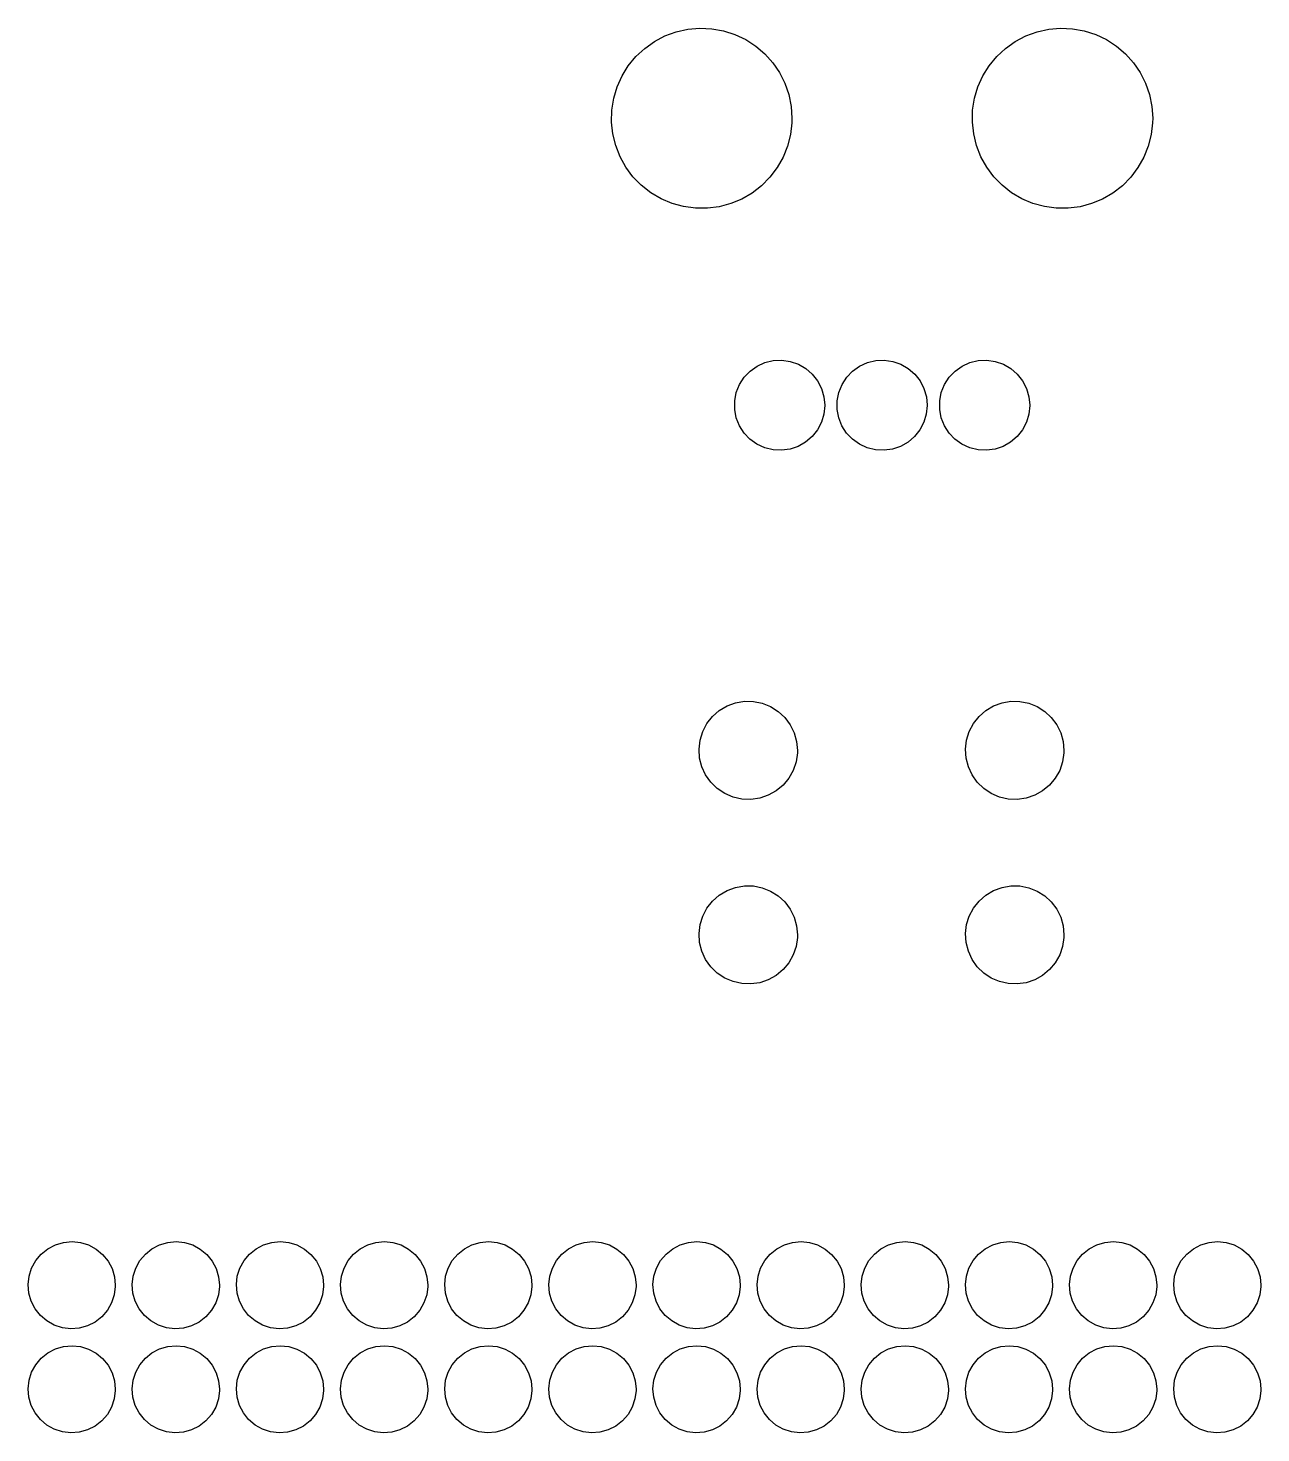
# Model space of a CAD drawing. Extents: x 10 to 584, y -410 to -10.
# Drawn here: x 327.3 to 357.37, y -151.49 to -117.23 of the extents above; entities that cross this region are included whole.
import ezdxf

# ---------------------------------------------------------------- set-up
doc = ezdxf.new("R2010")
doc.units = 0
doc.layers.add('BLACK', color=7, linetype='CONTINUOUS')

msp = doc.modelspace()

# ---------------------------------------------------------------- linework, layer by layer
at = {"layer": 'BLACK', "linetype": 'CONTINUOUS'}
for p, q in [((342.578, -117.553), (342.836, -117.417)), ((342.836, -117.417), (343.11, -117.316)), ((343.11, -117.316), (343.395, -117.253)), ((343.395, -117.253), (343.685, -117.227)), ((343.685, -117.227), (343.976, -117.241)), ((343.976, -117.241), (344.263, -117.292)), ((344.263, -117.292), (344.541, -117.381)), ((344.541, -117.381), (344.804, -117.506)), ((344.804, -117.506), (345.049, -117.665)), ((351.378, -117.553), (351.636, -117.417)), ((351.636, -117.417), (351.91, -117.316)), ((351.91, -117.316), (352.195, -117.253)), ((352.195, -117.253), (352.485, -117.227)), ((352.485, -117.227), (352.776, -117.241)), ((352.776, -117.241), (353.063, -117.292)), ((353.063, -117.292), (353.341, -117.381)), ((353.341, -117.381), (353.604, -117.506)), ((353.604, -117.506), (353.849, -117.665)), ((342.127, -117.921), (342.341, -117.722)), ((342.341, -117.722), (342.578, -117.553)), ((345.049, -117.665), (345.27, -117.855)), ((345.27, -117.855), (345.465, -118.072)), ((350.927, -117.921), (351.141, -117.722)), ((351.141, -117.722), (351.378, -117.553)), ((353.849, -117.665), (354.07, -117.855)), ((354.07, -117.855), (354.265, -118.072)), ((341.789, -118.394), (341.942, -118.146)), ((341.942, -118.146), (342.127, -117.921)), ((345.465, -118.072), (345.629, -118.314)), ((350.589, -118.394), (350.742, -118.146)), ((350.742, -118.146), (350.927, -117.921)), ((354.265, -118.072), (354.429, -118.314)), ((341.669, -118.66), (341.789, -118.394)), ((345.629, -118.314), (345.759, -118.574)), ((350.469, -118.66), (350.589, -118.394)), ((354.429, -118.314), (354.559, -118.574)), ((341.586, -118.939), (341.669, -118.66)), ((345.759, -118.574), (345.854, -118.85)), ((345.854, -118.85), (345.912, -119.136)), ((350.386, -118.939), (350.469, -118.66)), ((354.559, -118.574), (354.654, -118.85)), ((354.654, -118.85), (354.712, -119.136)), ((341.533, -119.519), (341.54, -119.227)), ((341.54, -119.227), (341.586, -118.939)), ((345.912, -119.136), (345.931, -119.427)), ((350.333, -119.519), (350.34, -119.227)), ((350.34, -119.227), (350.386, -118.939)), ((354.712, -119.136), (354.731, -119.427)), ((341.565, -119.809), (341.533, -119.519)), ((345.929, -119.534), (345.895, -119.824)), ((345.931, -119.427), (345.929, -119.534)), ((350.365, -119.809), (350.333, -119.519)), ((354.729, -119.534), (354.695, -119.824)), ((354.731, -119.427), (354.729, -119.534)), ((341.634, -120.092), (341.565, -119.809)), ((345.895, -119.824), (345.824, -120.107)), ((350.434, -120.092), (350.365, -119.809)), ((354.695, -119.824), (354.624, -120.107)), ((341.741, -120.364), (341.634, -120.092)), ((345.824, -120.107), (345.715, -120.377)), ((350.541, -120.364), (350.434, -120.092)), ((354.624, -120.107), (354.515, -120.377)), ((341.882, -120.619), (341.741, -120.364)), ((345.715, -120.377), (345.572, -120.631)), ((350.682, -120.619), (350.541, -120.364)), ((354.515, -120.377), (354.372, -120.631)), ((342.056, -120.853), (341.882, -120.619)), ((342.259, -121.062), (342.056, -120.853)), ((345.397, -120.864), (345.192, -121.072)), ((345.572, -120.631), (345.397, -120.864)), ((350.856, -120.853), (350.682, -120.619)), ((351.059, -121.062), (350.856, -120.853)), ((354.197, -120.864), (353.992, -121.072)), ((354.372, -120.631), (354.197, -120.864)), ((342.488, -121.242), (342.259, -121.062)), ((342.739, -121.39), (342.488, -121.242)), ((344.961, -121.251), (344.709, -121.397)), ((345.192, -121.072), (344.961, -121.251)), ((351.288, -121.242), (351.059, -121.062)), ((351.539, -121.39), (351.288, -121.242)), ((353.761, -121.251), (353.509, -121.397)), ((353.992, -121.072), (353.761, -121.251)), ((343.008, -121.504), (342.739, -121.39)), ((343.289, -121.582), (343.008, -121.504)), ((343.578, -121.621), (343.289, -121.582)), ((343.869, -121.622), (343.578, -121.621)), ((344.159, -121.585), (343.869, -121.622)), ((344.44, -121.509), (344.159, -121.585)), ((344.709, -121.397), (344.44, -121.509)), ((351.808, -121.504), (351.539, -121.39)), ((352.089, -121.582), (351.808, -121.504)), ((352.378, -121.621), (352.089, -121.582)), ((352.669, -121.622), (352.378, -121.621)), ((352.959, -121.585), (352.669, -121.622)), ((353.24, -121.509), (352.959, -121.585)), ((353.509, -121.397), (353.24, -121.509)), ((345.083, -125.473), (345.273, -125.387)), ((345.273, -125.387), (345.476, -125.338)), ((345.476, -125.338), (345.685, -125.328)), ((345.685, -125.328), (345.892, -125.358)), ((345.892, -125.358), (346.089, -125.427)), ((347.583, -125.473), (347.773, -125.387)), ((347.773, -125.387), (347.976, -125.338)), ((347.976, -125.338), (348.185, -125.328)), ((348.185, -125.328), (348.392, -125.358)), ((348.392, -125.358), (348.589, -125.427)), ((350.083, -125.473), (350.273, -125.387)), ((350.273, -125.387), (350.476, -125.338)), ((350.476, -125.338), (350.685, -125.328)), ((350.685, -125.328), (350.892, -125.358)), ((350.892, -125.358), (351.089, -125.427)), ((344.655, -125.921), (344.768, -125.745)), ((344.768, -125.745), (344.912, -125.594)), ((344.912, -125.594), (345.083, -125.473)), ((346.089, -125.427), (346.27, -125.531)), ((346.27, -125.531), (346.428, -125.668)), ((346.428, -125.668), (346.557, -125.833)), ((347.155, -125.921), (347.268, -125.745)), ((347.268, -125.745), (347.412, -125.594)), ((347.412, -125.594), (347.583, -125.473)), ((348.589, -125.427), (348.77, -125.531)), ((348.77, -125.531), (348.928, -125.668)), ((348.928, -125.668), (349.057, -125.833)), ((349.655, -125.921), (349.768, -125.745)), ((349.768, -125.745), (349.912, -125.594)), ((349.912, -125.594), (350.083, -125.473)), ((351.089, -125.427), (351.27, -125.531)), ((351.27, -125.531), (351.428, -125.668)), ((351.428, -125.668), (351.557, -125.833)), ((344.576, -126.114), (344.655, -125.921)), ((346.557, -125.833), (346.653, -126.018)), ((346.653, -126.018), (346.711, -126.219)), ((347.076, -126.114), (347.155, -125.921)), ((349.057, -125.833), (349.153, -126.018)), ((349.153, -126.018), (349.211, -126.219)), ((349.576, -126.114), (349.655, -125.921)), ((351.557, -125.833), (351.653, -126.018)), ((351.653, -126.018), (351.711, -126.219)), ((344.536, -126.319), (344.576, -126.114)), ((344.536, -126.528), (344.536, -126.319)), ((346.731, -126.433), (346.71, -126.64)), ((346.711, -126.219), (346.731, -126.427)), ((346.731, -126.427), (346.731, -126.433)), ((347.036, -126.319), (347.076, -126.114)), ((347.036, -126.528), (347.036, -126.319)), ((349.231, -126.433), (349.21, -126.64)), ((349.211, -126.219), (349.231, -126.427)), ((349.231, -126.427), (349.231, -126.433)), ((349.536, -126.319), (349.576, -126.114)), ((349.536, -126.528), (349.536, -126.319)), ((351.731, -126.433), (351.71, -126.64)), ((351.711, -126.219), (351.731, -126.427)), ((351.731, -126.427), (351.731, -126.433)), ((344.575, -126.734), (344.536, -126.528)), ((344.652, -126.928), (344.575, -126.734)), ((346.71, -126.64), (346.65, -126.841)), ((347.075, -126.734), (347.036, -126.528)), ((347.152, -126.928), (347.075, -126.734)), ((349.21, -126.64), (349.15, -126.841)), ((349.575, -126.734), (349.536, -126.528)), ((349.652, -126.928), (349.575, -126.734)), ((351.71, -126.64), (351.65, -126.841)), ((344.764, -127.104), (344.652, -126.928)), ((344.908, -127.256), (344.764, -127.104)), ((346.554, -127.026), (346.424, -127.19)), ((346.65, -126.841), (346.554, -127.026)), ((347.264, -127.104), (347.152, -126.928)), ((347.408, -127.256), (347.264, -127.104)), ((349.054, -127.026), (348.924, -127.19)), ((349.15, -126.841), (349.054, -127.026)), ((349.764, -127.104), (349.652, -126.928)), ((349.908, -127.256), (349.764, -127.104)), ((351.554, -127.026), (351.424, -127.19)), ((351.65, -126.841), (351.554, -127.026)), ((345.078, -127.378), (344.908, -127.256)), ((345.268, -127.465), (345.078, -127.378)), ((345.471, -127.515), (345.268, -127.465)), ((346.084, -127.429), (345.886, -127.497)), ((346.265, -127.326), (346.084, -127.429)), ((346.424, -127.19), (346.265, -127.326)), ((347.578, -127.378), (347.408, -127.256)), ((347.768, -127.465), (347.578, -127.378)), ((347.971, -127.515), (347.768, -127.465)), ((348.584, -127.429), (348.386, -127.497)), ((348.765, -127.326), (348.584, -127.429)), ((348.924, -127.19), (348.765, -127.326)), ((350.078, -127.378), (349.908, -127.256)), ((350.268, -127.465), (350.078, -127.378)), ((350.471, -127.515), (350.268, -127.465)), ((351.084, -127.429), (350.886, -127.497)), ((351.265, -127.326), (351.084, -127.429)), ((351.424, -127.19), (351.265, -127.326)), ((345.679, -127.526), (345.471, -127.515)), ((345.886, -127.497), (345.679, -127.526)), ((348.179, -127.526), (347.971, -127.515)), ((348.386, -127.497), (348.179, -127.526)), ((350.679, -127.526), (350.471, -127.515)), ((350.886, -127.497), (350.679, -127.526)), ((343.996, -134.019), (344.161, -133.874)), ((344.161, -133.874), (344.35, -133.762)), ((344.35, -133.762), (344.556, -133.686)), ((344.556, -133.686), (344.772, -133.648)), ((344.772, -133.648), (344.992, -133.651)), ((344.992, -133.651), (345.207, -133.694)), ((345.207, -133.694), (345.411, -133.776)), ((345.411, -133.776), (345.597, -133.893)), ((345.597, -133.893), (345.758, -134.042)), ((350.496, -134.019), (350.661, -133.874)), ((350.661, -133.874), (350.85, -133.762)), ((350.85, -133.762), (351.056, -133.686)), ((351.056, -133.686), (351.272, -133.648)), ((351.272, -133.648), (351.492, -133.651)), ((351.492, -133.651), (351.707, -133.694)), ((351.707, -133.694), (351.911, -133.776)), ((351.911, -133.776), (352.097, -133.893)), ((352.097, -133.893), (352.258, -134.042)), ((343.758, -134.386), (343.86, -134.191)), ((343.86, -134.191), (343.996, -134.019)), ((345.758, -134.042), (345.89, -134.218)), ((345.89, -134.218), (345.987, -134.415)), ((350.258, -134.386), (350.36, -134.191)), ((350.36, -134.191), (350.496, -134.019)), ((352.258, -134.042), (352.39, -134.218)), ((352.39, -134.218), (352.487, -134.415)), ((343.667, -134.813), (343.693, -134.595)), ((343.693, -134.595), (343.758, -134.386)), ((345.987, -134.415), (346.047, -134.626)), ((346.047, -134.626), (346.067, -134.845)), ((350.167, -134.813), (350.193, -134.595)), ((350.193, -134.595), (350.258, -134.386)), ((352.487, -134.415), (352.547, -134.626)), ((352.547, -134.626), (352.567, -134.845)), ((343.681, -135.033), (343.667, -134.813)), ((346.065, -134.908), (346.033, -135.125)), ((346.067, -134.845), (346.065, -134.908)), ((350.181, -135.033), (350.167, -134.813)), ((352.565, -134.908), (352.533, -135.125)), ((352.567, -134.845), (352.565, -134.908)), ((343.735, -135.245), (343.681, -135.033)), ((343.827, -135.445), (343.735, -135.245)), ((345.963, -135.333), (345.856, -135.524)), ((346.033, -135.125), (345.963, -135.333)), ((350.235, -135.245), (350.181, -135.033)), ((350.327, -135.445), (350.235, -135.245)), ((352.463, -135.333), (352.356, -135.524)), ((352.533, -135.125), (352.463, -135.333)), ((343.954, -135.624), (343.827, -135.445)), ((344.111, -135.777), (343.954, -135.624)), ((345.715, -135.693), (345.546, -135.834)), ((345.856, -135.524), (345.715, -135.693)), ((350.454, -135.624), (350.327, -135.445)), ((350.611, -135.777), (350.454, -135.624)), ((352.215, -135.693), (352.046, -135.834)), ((352.356, -135.524), (352.215, -135.693)), ((344.294, -135.899), (344.111, -135.777)), ((344.496, -135.986), (344.294, -135.899)), ((344.71, -136.035), (344.496, -135.986)), ((344.929, -136.043), (344.71, -136.035)), ((345.147, -136.012), (344.929, -136.043)), ((345.355, -135.941), (345.147, -136.012)), ((345.546, -135.834), (345.355, -135.941)), ((350.794, -135.899), (350.611, -135.777)), ((350.996, -135.986), (350.794, -135.899)), ((351.21, -136.035), (350.996, -135.986)), ((351.429, -136.043), (351.21, -136.035)), ((351.647, -136.012), (351.429, -136.043)), ((351.855, -135.941), (351.647, -136.012)), ((352.046, -135.834), (351.855, -135.941)), ((343.996, -138.519), (344.161, -138.374)), ((344.161, -138.374), (344.35, -138.262)), ((344.35, -138.262), (344.556, -138.186)), ((344.556, -138.186), (344.772, -138.148)), ((344.772, -138.148), (344.992, -138.151)), ((344.992, -138.151), (345.207, -138.194)), ((345.207, -138.194), (345.411, -138.276)), ((345.411, -138.276), (345.597, -138.393)), ((345.597, -138.393), (345.758, -138.542)), ((350.496, -138.519), (350.661, -138.374)), ((350.661, -138.374), (350.85, -138.262)), ((350.85, -138.262), (351.056, -138.186)), ((351.056, -138.186), (351.272, -138.148)), ((351.272, -138.148), (351.492, -138.151)), ((351.492, -138.151), (351.707, -138.194)), ((351.707, -138.194), (351.911, -138.276)), ((351.911, -138.276), (352.097, -138.393)), ((352.097, -138.393), (352.258, -138.542)), ((343.758, -138.886), (343.86, -138.691)), ((343.86, -138.691), (343.996, -138.519)), ((345.758, -138.542), (345.89, -138.718)), ((345.89, -138.718), (345.987, -138.915)), ((350.258, -138.886), (350.36, -138.691)), ((350.36, -138.691), (350.496, -138.519)), ((352.258, -138.542), (352.39, -138.718)), ((352.39, -138.718), (352.487, -138.915)), ((343.667, -139.313), (343.693, -139.095)), ((343.693, -139.095), (343.758, -138.886)), ((345.987, -138.915), (346.047, -139.126)), ((350.167, -139.313), (350.193, -139.095)), ((350.193, -139.095), (350.258, -138.886)), ((352.487, -138.915), (352.547, -139.126)), ((343.681, -139.533), (343.667, -139.313)), ((346.065, -139.408), (346.033, -139.625)), ((346.047, -139.126), (346.067, -139.345)), ((346.067, -139.345), (346.065, -139.408)), ((350.181, -139.533), (350.167, -139.313)), ((352.565, -139.408), (352.533, -139.625)), ((352.547, -139.126), (352.567, -139.345)), ((352.567, -139.345), (352.565, -139.408)), ((343.735, -139.745), (343.681, -139.533)), ((343.827, -139.945), (343.735, -139.745)), ((346.033, -139.625), (345.963, -139.833)), ((350.235, -139.745), (350.181, -139.533)), ((350.327, -139.945), (350.235, -139.745)), ((352.533, -139.625), (352.463, -139.833)), ((343.954, -140.124), (343.827, -139.945)), ((344.111, -140.277), (343.954, -140.124)), ((345.856, -140.024), (345.715, -140.193)), ((345.963, -139.833), (345.856, -140.024)), ((350.454, -140.124), (350.327, -139.945)), ((350.611, -140.277), (350.454, -140.124)), ((352.356, -140.024), (352.215, -140.193)), ((352.463, -139.833), (352.356, -140.024)), ((344.294, -140.399), (344.111, -140.277)), ((344.496, -140.486), (344.294, -140.399)), ((344.71, -140.535), (344.496, -140.486)), ((345.355, -140.441), (345.147, -140.512)), ((345.546, -140.334), (345.355, -140.441)), ((345.715, -140.193), (345.546, -140.334)), ((350.794, -140.399), (350.611, -140.277)), ((350.996, -140.486), (350.794, -140.399)), ((351.21, -140.535), (350.996, -140.486)), ((351.855, -140.441), (351.647, -140.512)), ((352.046, -140.334), (351.855, -140.441)), ((352.215, -140.193), (352.046, -140.334)), ((344.929, -140.543), (344.71, -140.535)), ((345.147, -140.512), (344.929, -140.543)), ((351.429, -140.543), (351.21, -140.535)), ((351.647, -140.512), (351.429, -140.543)), ((327.623, -147.13), (327.784, -147)), ((327.784, -147), (327.968, -146.904)), ((327.968, -146.904), (328.167, -146.845)), ((328.167, -146.845), (328.374, -146.826)), ((328.374, -146.826), (328.581, -146.848)), ((328.581, -146.848), (328.779, -146.909)), ((328.779, -146.909), (328.961, -147.008)), ((330.163, -147.13), (330.324, -147)), ((330.324, -147), (330.508, -146.904)), ((330.508, -146.904), (330.707, -146.845)), ((330.707, -146.845), (330.914, -146.826)), ((330.914, -146.826), (331.121, -146.848)), ((331.121, -146.848), (331.319, -146.909)), ((331.319, -146.909), (331.501, -147.008)), ((332.703, -147.13), (332.864, -147)), ((332.864, -147), (333.048, -146.904)), ((333.048, -146.904), (333.247, -146.845)), ((333.247, -146.845), (333.454, -146.826)), ((333.454, -146.826), (333.661, -146.848)), ((333.661, -146.848), (333.859, -146.909)), ((333.859, -146.909), (334.041, -147.008)), ((335.243, -147.13), (335.404, -147)), ((335.404, -147), (335.588, -146.904)), ((335.588, -146.904), (335.787, -146.845)), ((335.787, -146.845), (335.994, -146.826)), ((335.994, -146.826), (336.201, -146.848)), ((336.201, -146.848), (336.399, -146.909)), ((336.399, -146.909), (336.581, -147.008)), ((337.783, -147.13), (337.944, -147)), ((337.944, -147), (338.128, -146.904)), ((338.128, -146.904), (338.327, -146.845)), ((338.327, -146.845), (338.534, -146.826)), ((338.534, -146.826), (338.741, -146.848)), ((338.741, -146.848), (338.939, -146.909)), ((338.939, -146.909), (339.121, -147.008)), ((340.323, -147.13), (340.484, -147)), ((340.484, -147), (340.668, -146.904)), ((340.668, -146.904), (340.867, -146.845)), ((340.867, -146.845), (341.074, -146.826)), ((341.074, -146.826), (341.281, -146.848)), ((341.281, -146.848), (341.479, -146.909)), ((341.479, -146.909), (341.661, -147.008)), ((342.863, -147.13), (343.024, -147)), ((343.024, -147), (343.208, -146.904)), ((343.208, -146.904), (343.407, -146.845)), ((343.407, -146.845), (343.614, -146.826)), ((343.614, -146.826), (343.821, -146.848)), ((343.821, -146.848), (344.019, -146.909)), ((344.019, -146.909), (344.201, -147.008)), ((345.403, -147.13), (345.564, -147)), ((345.564, -147), (345.748, -146.904)), ((345.748, -146.904), (345.947, -146.845)), ((345.947, -146.845), (346.154, -146.826)), ((346.154, -146.826), (346.361, -146.848)), ((346.361, -146.848), (346.559, -146.909)), ((346.559, -146.909), (346.741, -147.008)), ((347.943, -147.13), (348.104, -147)), ((348.104, -147), (348.288, -146.904)), ((348.288, -146.904), (348.487, -146.845)), ((348.487, -146.845), (348.694, -146.826)), ((348.694, -146.826), (348.901, -146.848)), ((348.901, -146.848), (349.099, -146.909)), ((349.099, -146.909), (349.281, -147.008)), ((350.483, -147.13), (350.644, -147)), ((350.644, -147), (350.828, -146.904)), ((350.828, -146.904), (351.027, -146.845)), ((351.027, -146.845), (351.234, -146.826)), ((351.234, -146.826), (351.441, -146.848)), ((351.441, -146.848), (351.639, -146.909)), ((351.639, -146.909), (351.821, -147.008)), ((353.023, -147.13), (353.184, -147)), ((353.184, -147), (353.368, -146.904)), ((353.368, -146.904), (353.567, -146.845)), ((353.567, -146.845), (353.774, -146.826)), ((353.774, -146.826), (353.981, -146.848)), ((353.981, -146.848), (354.179, -146.909)), ((354.179, -146.909), (354.361, -147.008)), ((355.563, -147.13), (355.724, -147)), ((355.724, -147), (355.908, -146.904)), ((355.908, -146.904), (356.107, -146.845)), ((356.107, -146.845), (356.314, -146.826)), ((356.314, -146.826), (356.521, -146.848)), ((356.521, -146.848), (356.719, -146.909)), ((356.719, -146.909), (356.901, -147.008)), ((327.389, -147.471), (327.489, -147.289)), ((327.489, -147.289), (327.623, -147.13)), ((328.961, -147.008), (329.121, -147.14)), ((329.121, -147.14), (329.253, -147.301)), ((329.253, -147.301), (329.35, -147.484)), ((329.929, -147.471), (330.029, -147.289)), ((330.029, -147.289), (330.163, -147.13)), ((331.501, -147.008), (331.661, -147.14)), ((331.661, -147.14), (331.793, -147.301)), ((331.793, -147.301), (331.89, -147.484)), ((332.469, -147.471), (332.569, -147.289)), ((332.569, -147.289), (332.703, -147.13)), ((334.041, -147.008), (334.201, -147.14)), ((334.201, -147.14), (334.333, -147.301)), ((334.333, -147.301), (334.43, -147.484)), ((335.009, -147.471), (335.109, -147.289)), ((335.109, -147.289), (335.243, -147.13)), ((336.581, -147.008), (336.741, -147.14)), ((336.741, -147.14), (336.873, -147.301)), ((336.873, -147.301), (336.97, -147.484)), ((337.549, -147.471), (337.649, -147.289)), ((337.649, -147.289), (337.783, -147.13)), ((339.121, -147.008), (339.281, -147.14)), ((339.281, -147.14), (339.413, -147.301)), ((339.413, -147.301), (339.51, -147.484)), ((340.089, -147.471), (340.189, -147.289)), ((340.189, -147.289), (340.323, -147.13)), ((341.661, -147.008), (341.821, -147.14)), ((341.821, -147.14), (341.953, -147.301)), ((341.953, -147.301), (342.05, -147.484)), ((342.629, -147.471), (342.729, -147.289)), ((342.729, -147.289), (342.863, -147.13)), ((344.201, -147.008), (344.361, -147.14)), ((344.361, -147.14), (344.493, -147.301)), ((344.493, -147.301), (344.59, -147.484)), ((345.169, -147.471), (345.269, -147.289)), ((345.269, -147.289), (345.403, -147.13)), ((346.741, -147.008), (346.901, -147.14)), ((346.901, -147.14), (347.033, -147.301)), ((347.033, -147.301), (347.13, -147.484)), ((347.709, -147.471), (347.809, -147.289)), ((347.809, -147.289), (347.943, -147.13)), ((349.281, -147.008), (349.441, -147.14)), ((349.441, -147.14), (349.573, -147.301)), ((349.573, -147.301), (349.67, -147.484)), ((350.249, -147.471), (350.349, -147.289)), ((350.349, -147.289), (350.483, -147.13)), ((351.821, -147.008), (351.981, -147.14)), ((351.981, -147.14), (352.113, -147.301)), ((352.113, -147.301), (352.21, -147.484)), ((352.789, -147.471), (352.889, -147.289)), ((352.889, -147.289), (353.023, -147.13)), ((354.361, -147.008), (354.521, -147.14)), ((354.521, -147.14), (354.653, -147.301)), ((354.653, -147.301), (354.75, -147.484)), ((355.329, -147.471), (355.429, -147.289)), ((355.429, -147.289), (355.563, -147.13)), ((356.901, -147.008), (357.061, -147.14)), ((357.061, -147.14), (357.193, -147.301)), ((357.193, -147.301), (357.29, -147.484)), ((327.303, -147.875), (327.326, -147.669)), ((327.326, -147.669), (327.389, -147.471)), ((329.35, -147.484), (329.41, -147.683)), ((329.41, -147.683), (329.43, -147.89)), ((329.843, -147.875), (329.866, -147.669)), ((329.866, -147.669), (329.929, -147.471)), ((331.89, -147.484), (331.95, -147.683)), ((331.95, -147.683), (331.97, -147.89)), ((332.383, -147.875), (332.406, -147.669)), ((332.406, -147.669), (332.469, -147.471)), ((334.43, -147.484), (334.49, -147.683)), ((334.49, -147.683), (334.51, -147.89)), ((334.923, -147.875), (334.946, -147.669)), ((334.946, -147.669), (335.009, -147.471)), ((336.97, -147.484), (337.03, -147.683)), ((337.03, -147.683), (337.05, -147.89)), ((337.463, -147.875), (337.486, -147.669)), ((337.486, -147.669), (337.549, -147.471)), ((339.51, -147.484), (339.57, -147.683)), ((339.57, -147.683), (339.59, -147.89)), ((340.003, -147.875), (340.026, -147.669)), ((340.026, -147.669), (340.089, -147.471)), ((342.05, -147.484), (342.11, -147.683)), ((342.11, -147.683), (342.13, -147.89)), ((342.543, -147.875), (342.566, -147.669)), ((342.566, -147.669), (342.629, -147.471)), ((344.59, -147.484), (344.65, -147.683)), ((344.65, -147.683), (344.67, -147.89)), ((345.083, -147.875), (345.106, -147.669)), ((345.106, -147.669), (345.169, -147.471)), ((347.13, -147.484), (347.19, -147.683)), ((347.19, -147.683), (347.21, -147.89)), ((347.623, -147.875), (347.646, -147.669)), ((347.646, -147.669), (347.709, -147.471)), ((349.67, -147.484), (349.73, -147.683)), ((349.73, -147.683), (349.75, -147.89)), ((350.163, -147.875), (350.186, -147.669)), ((350.186, -147.669), (350.249, -147.471)), ((352.21, -147.484), (352.27, -147.683)), ((352.27, -147.683), (352.29, -147.89)), ((352.703, -147.875), (352.726, -147.669)), ((352.726, -147.669), (352.789, -147.471)), ((354.75, -147.484), (354.81, -147.683)), ((354.81, -147.683), (354.83, -147.89)), ((355.243, -147.875), (355.266, -147.669)), ((355.266, -147.669), (355.329, -147.471)), ((357.29, -147.484), (357.35, -147.683)), ((357.35, -147.683), (357.37, -147.89)), ((327.321, -148.082), (327.303, -147.875)), ((329.43, -147.919), (329.404, -148.125)), ((329.43, -147.89), (329.43, -147.919)), ((329.861, -148.082), (329.843, -147.875)), ((331.97, -147.919), (331.944, -148.125)), ((331.97, -147.89), (331.97, -147.919)), ((332.401, -148.082), (332.383, -147.875)), ((334.51, -147.919), (334.484, -148.125)), ((334.51, -147.89), (334.51, -147.919)), ((334.941, -148.082), (334.923, -147.875)), ((337.05, -147.919), (337.024, -148.125)), ((337.05, -147.89), (337.05, -147.919)), ((337.481, -148.082), (337.463, -147.875)), ((339.59, -147.919), (339.564, -148.125)), ((339.59, -147.89), (339.59, -147.919)), ((340.021, -148.082), (340.003, -147.875)), ((342.13, -147.919), (342.104, -148.125)), ((342.13, -147.89), (342.13, -147.919)), ((342.561, -148.082), (342.543, -147.875)), ((344.67, -147.919), (344.644, -148.125)), ((344.67, -147.89), (344.67, -147.919)), ((345.101, -148.082), (345.083, -147.875)), ((347.21, -147.919), (347.184, -148.125)), ((347.21, -147.89), (347.21, -147.919)), ((347.641, -148.082), (347.623, -147.875)), ((349.75, -147.919), (349.724, -148.125)), ((349.75, -147.89), (349.75, -147.919)), ((350.181, -148.082), (350.163, -147.875)), ((352.29, -147.919), (352.264, -148.125)), ((352.29, -147.89), (352.29, -147.919)), ((352.721, -148.082), (352.703, -147.875)), ((354.83, -147.919), (354.804, -148.125)), ((354.83, -147.89), (354.83, -147.919)), ((355.261, -148.082), (355.243, -147.875)), ((357.37, -147.919), (357.344, -148.125)), ((357.37, -147.89), (357.37, -147.919)), ((327.378, -148.281), (327.321, -148.082)), ((327.473, -148.466), (327.378, -148.281)), ((329.338, -148.322), (329.236, -148.503)), ((329.404, -148.125), (329.338, -148.322)), ((329.918, -148.281), (329.861, -148.082)), ((330.013, -148.466), (329.918, -148.281)), ((331.878, -148.322), (331.776, -148.503)), ((331.944, -148.125), (331.878, -148.322)), ((332.458, -148.281), (332.401, -148.082)), ((332.553, -148.466), (332.458, -148.281)), ((334.418, -148.322), (334.316, -148.503)), ((334.484, -148.125), (334.418, -148.322)), ((334.998, -148.281), (334.941, -148.082)), ((335.093, -148.466), (334.998, -148.281)), ((336.958, -148.322), (336.856, -148.503)), ((337.024, -148.125), (336.958, -148.322)), ((337.538, -148.281), (337.481, -148.082)), ((337.633, -148.466), (337.538, -148.281)), ((339.498, -148.322), (339.396, -148.503)), ((339.564, -148.125), (339.498, -148.322)), ((340.078, -148.281), (340.021, -148.082)), ((340.173, -148.466), (340.078, -148.281)), ((342.038, -148.322), (341.936, -148.503)), ((342.104, -148.125), (342.038, -148.322)), ((342.618, -148.281), (342.561, -148.082)), ((342.713, -148.466), (342.618, -148.281)), ((344.578, -148.322), (344.476, -148.503)), ((344.644, -148.125), (344.578, -148.322)), ((345.158, -148.281), (345.101, -148.082)), ((345.253, -148.466), (345.158, -148.281)), ((347.118, -148.322), (347.016, -148.503)), ((347.184, -148.125), (347.118, -148.322)), ((347.698, -148.281), (347.641, -148.082)), ((347.793, -148.466), (347.698, -148.281)), ((349.658, -148.322), (349.556, -148.503)), ((349.724, -148.125), (349.658, -148.322)), ((350.238, -148.281), (350.181, -148.082)), ((350.333, -148.466), (350.238, -148.281)), ((352.198, -148.322), (352.096, -148.503)), ((352.264, -148.125), (352.198, -148.322)), ((352.778, -148.281), (352.721, -148.082)), ((352.873, -148.466), (352.778, -148.281)), ((354.738, -148.322), (354.636, -148.503)), ((354.804, -148.125), (354.738, -148.322)), ((355.318, -148.281), (355.261, -148.082)), ((355.413, -148.466), (355.318, -148.281)), ((357.278, -148.322), (357.176, -148.503)), ((357.344, -148.125), (357.278, -148.322)), ((327.602, -148.629), (327.473, -148.466)), ((327.76, -148.763), (327.602, -148.629)), ((329.1, -148.66), (328.937, -148.788)), ((329.236, -148.503), (329.1, -148.66)), ((330.142, -148.629), (330.013, -148.466)), ((330.3, -148.763), (330.142, -148.629)), ((331.64, -148.66), (331.477, -148.788)), ((331.776, -148.503), (331.64, -148.66)), ((332.682, -148.629), (332.553, -148.466)), ((332.84, -148.763), (332.682, -148.629)), ((334.18, -148.66), (334.017, -148.788)), ((334.316, -148.503), (334.18, -148.66)), ((335.222, -148.629), (335.093, -148.466)), ((335.38, -148.763), (335.222, -148.629)), ((336.72, -148.66), (336.557, -148.788)), ((336.856, -148.503), (336.72, -148.66)), ((337.762, -148.629), (337.633, -148.466)), ((337.92, -148.763), (337.762, -148.629)), ((339.26, -148.66), (339.097, -148.788)), ((339.396, -148.503), (339.26, -148.66)), ((340.302, -148.629), (340.173, -148.466)), ((340.46, -148.763), (340.302, -148.629)), ((341.8, -148.66), (341.637, -148.788)), ((341.936, -148.503), (341.8, -148.66)), ((342.842, -148.629), (342.713, -148.466)), ((343, -148.763), (342.842, -148.629)), ((344.34, -148.66), (344.177, -148.788)), ((344.476, -148.503), (344.34, -148.66)), ((345.382, -148.629), (345.253, -148.466)), ((345.54, -148.763), (345.382, -148.629)), ((346.88, -148.66), (346.717, -148.788)), ((347.016, -148.503), (346.88, -148.66)), ((347.922, -148.629), (347.793, -148.466)), ((348.08, -148.763), (347.922, -148.629)), ((349.42, -148.66), (349.257, -148.788)), ((349.556, -148.503), (349.42, -148.66)), ((350.462, -148.629), (350.333, -148.466)), ((350.62, -148.763), (350.462, -148.629)), ((351.96, -148.66), (351.797, -148.788)), ((352.096, -148.503), (351.96, -148.66)), ((353.002, -148.629), (352.873, -148.466)), ((353.16, -148.763), (353.002, -148.629)), ((354.5, -148.66), (354.337, -148.788)), ((354.636, -148.503), (354.5, -148.66)), ((355.542, -148.629), (355.413, -148.466)), ((355.7, -148.763), (355.542, -148.629)), ((357.04, -148.66), (356.877, -148.788)), ((357.176, -148.503), (357.04, -148.66)), ((327.941, -148.864), (327.76, -148.763)), ((328.138, -148.929), (327.941, -148.864)), ((328.344, -148.953), (328.138, -148.929)), ((328.551, -148.937), (328.344, -148.953)), ((328.751, -148.881), (328.551, -148.937)), ((328.937, -148.788), (328.751, -148.881)), ((330.481, -148.864), (330.3, -148.763)), ((330.678, -148.929), (330.481, -148.864)), ((330.884, -148.953), (330.678, -148.929)), ((331.091, -148.937), (330.884, -148.953)), ((331.291, -148.881), (331.091, -148.937)), ((331.477, -148.788), (331.291, -148.881)), ((333.021, -148.864), (332.84, -148.763)), ((333.218, -148.929), (333.021, -148.864)), ((333.424, -148.953), (333.218, -148.929)), ((333.631, -148.937), (333.424, -148.953)), ((333.831, -148.881), (333.631, -148.937)), ((334.017, -148.788), (333.831, -148.881)), ((335.561, -148.864), (335.38, -148.763)), ((335.758, -148.929), (335.561, -148.864)), ((335.964, -148.953), (335.758, -148.929)), ((336.171, -148.937), (335.964, -148.953)), ((336.371, -148.881), (336.171, -148.937)), ((336.557, -148.788), (336.371, -148.881)), ((338.101, -148.864), (337.92, -148.763)), ((338.298, -148.929), (338.101, -148.864)), ((338.504, -148.953), (338.298, -148.929)), ((338.711, -148.937), (338.504, -148.953)), ((338.911, -148.881), (338.711, -148.937)), ((339.097, -148.788), (338.911, -148.881)), ((340.641, -148.864), (340.46, -148.763)), ((340.838, -148.929), (340.641, -148.864)), ((341.044, -148.953), (340.838, -148.929)), ((341.251, -148.937), (341.044, -148.953)), ((341.451, -148.881), (341.251, -148.937)), ((341.637, -148.788), (341.451, -148.881)), ((343.181, -148.864), (343, -148.763)), ((343.378, -148.929), (343.181, -148.864)), ((343.584, -148.953), (343.378, -148.929)), ((343.791, -148.937), (343.584, -148.953)), ((343.991, -148.881), (343.791, -148.937)), ((344.177, -148.788), (343.991, -148.881)), ((345.721, -148.864), (345.54, -148.763)), ((345.918, -148.929), (345.721, -148.864)), ((346.124, -148.953), (345.918, -148.929)), ((346.331, -148.937), (346.124, -148.953)), ((346.531, -148.881), (346.331, -148.937)), ((346.717, -148.788), (346.531, -148.881)), ((348.261, -148.864), (348.08, -148.763)), ((348.458, -148.929), (348.261, -148.864)), ((348.664, -148.953), (348.458, -148.929)), ((348.871, -148.937), (348.664, -148.953)), ((349.071, -148.881), (348.871, -148.937)), ((349.257, -148.788), (349.071, -148.881)), ((350.801, -148.864), (350.62, -148.763)), ((350.998, -148.929), (350.801, -148.864)), ((351.204, -148.953), (350.998, -148.929)), ((351.411, -148.937), (351.204, -148.953)), ((351.611, -148.881), (351.411, -148.937)), ((351.797, -148.788), (351.611, -148.881)), ((353.341, -148.864), (353.16, -148.763)), ((353.538, -148.929), (353.341, -148.864)), ((353.744, -148.953), (353.538, -148.929)), ((353.951, -148.937), (353.744, -148.953)), ((354.151, -148.881), (353.951, -148.937)), ((354.337, -148.788), (354.151, -148.881)), ((355.881, -148.864), (355.7, -148.763)), ((356.078, -148.929), (355.881, -148.864)), ((356.284, -148.953), (356.078, -148.929)), ((356.491, -148.937), (356.284, -148.953)), ((356.691, -148.881), (356.491, -148.937)), ((356.877, -148.788), (356.691, -148.881)), ((327.968, -149.444), (328.167, -149.385)), ((328.167, -149.385), (328.374, -149.366)), ((328.374, -149.366), (328.581, -149.388)), ((328.581, -149.388), (328.779, -149.449)), ((330.508, -149.444), (330.707, -149.385)), ((330.707, -149.385), (330.914, -149.366)), ((330.914, -149.366), (331.121, -149.388)), ((331.121, -149.388), (331.319, -149.449)), ((333.048, -149.444), (333.247, -149.385)), ((333.247, -149.385), (333.454, -149.366)), ((333.454, -149.366), (333.661, -149.388)), ((333.661, -149.388), (333.859, -149.449)), ((335.588, -149.444), (335.787, -149.385)), ((335.787, -149.385), (335.994, -149.366)), ((335.994, -149.366), (336.201, -149.388)), ((336.201, -149.388), (336.399, -149.449)), ((338.128, -149.444), (338.327, -149.385)), ((338.327, -149.385), (338.534, -149.366)), ((338.534, -149.366), (338.741, -149.388)), ((338.741, -149.388), (338.939, -149.449)), ((340.668, -149.444), (340.867, -149.385)), ((340.867, -149.385), (341.074, -149.366)), ((341.074, -149.366), (341.281, -149.388)), ((341.281, -149.388), (341.479, -149.449)), ((343.208, -149.444), (343.407, -149.385)), ((343.407, -149.385), (343.614, -149.366)), ((343.614, -149.366), (343.821, -149.388)), ((343.821, -149.388), (344.019, -149.449)), ((345.748, -149.444), (345.947, -149.385)), ((345.947, -149.385), (346.154, -149.366)), ((346.154, -149.366), (346.361, -149.388)), ((346.361, -149.388), (346.559, -149.449)), ((348.288, -149.444), (348.487, -149.385)), ((348.487, -149.385), (348.694, -149.366)), ((348.694, -149.366), (348.901, -149.388)), ((348.901, -149.388), (349.099, -149.449)), ((350.828, -149.444), (351.027, -149.385)), ((351.027, -149.385), (351.234, -149.366)), ((351.234, -149.366), (351.441, -149.388)), ((351.441, -149.388), (351.639, -149.449)), ((353.368, -149.444), (353.567, -149.385)), ((353.567, -149.385), (353.774, -149.366)), ((353.774, -149.366), (353.981, -149.388)), ((353.981, -149.388), (354.179, -149.449)), ((355.908, -149.444), (356.107, -149.385)), ((356.107, -149.385), (356.314, -149.366)), ((356.314, -149.366), (356.521, -149.388)), ((356.521, -149.388), (356.719, -149.449)), ((327.489, -149.829), (327.623, -149.67)), ((327.623, -149.67), (327.784, -149.54)), ((327.784, -149.54), (327.968, -149.444)), ((328.779, -149.449), (328.961, -149.548)), ((328.961, -149.548), (329.121, -149.68)), ((329.121, -149.68), (329.253, -149.841)), ((330.029, -149.829), (330.163, -149.67)), ((330.163, -149.67), (330.324, -149.54)), ((330.324, -149.54), (330.508, -149.444)), ((331.319, -149.449), (331.501, -149.548)), ((331.501, -149.548), (331.661, -149.68)), ((331.661, -149.68), (331.793, -149.841)), ((332.569, -149.829), (332.703, -149.67)), ((332.703, -149.67), (332.864, -149.54)), ((332.864, -149.54), (333.048, -149.444)), ((333.859, -149.449), (334.041, -149.548)), ((334.041, -149.548), (334.201, -149.68)), ((334.201, -149.68), (334.333, -149.841)), ((335.109, -149.829), (335.243, -149.67)), ((335.243, -149.67), (335.404, -149.54)), ((335.404, -149.54), (335.588, -149.444)), ((336.399, -149.449), (336.581, -149.548)), ((336.581, -149.548), (336.741, -149.68)), ((336.741, -149.68), (336.873, -149.841)), ((337.649, -149.829), (337.783, -149.67)), ((337.783, -149.67), (337.944, -149.54)), ((337.944, -149.54), (338.128, -149.444)), ((338.939, -149.449), (339.121, -149.548)), ((339.121, -149.548), (339.281, -149.68)), ((339.281, -149.68), (339.413, -149.841)), ((340.189, -149.829), (340.323, -149.67)), ((340.323, -149.67), (340.484, -149.54)), ((340.484, -149.54), (340.668, -149.444)), ((341.479, -149.449), (341.661, -149.548)), ((341.661, -149.548), (341.821, -149.68)), ((341.821, -149.68), (341.953, -149.841)), ((342.729, -149.829), (342.863, -149.67)), ((342.863, -149.67), (343.024, -149.54)), ((343.024, -149.54), (343.208, -149.444)), ((344.019, -149.449), (344.201, -149.548)), ((344.201, -149.548), (344.361, -149.68)), ((344.361, -149.68), (344.493, -149.841)), ((345.269, -149.829), (345.403, -149.67)), ((345.403, -149.67), (345.564, -149.54)), ((345.564, -149.54), (345.748, -149.444)), ((346.559, -149.449), (346.741, -149.548)), ((346.741, -149.548), (346.901, -149.68)), ((346.901, -149.68), (347.033, -149.841)), ((347.809, -149.829), (347.943, -149.67)), ((347.943, -149.67), (348.104, -149.54)), ((348.104, -149.54), (348.288, -149.444)), ((349.099, -149.449), (349.281, -149.548)), ((349.281, -149.548), (349.441, -149.68)), ((349.441, -149.68), (349.573, -149.841)), ((350.349, -149.829), (350.483, -149.67)), ((350.483, -149.67), (350.644, -149.54)), ((350.644, -149.54), (350.828, -149.444)), ((351.639, -149.449), (351.821, -149.548)), ((351.821, -149.548), (351.981, -149.68)), ((351.981, -149.68), (352.113, -149.841)), ((352.889, -149.829), (353.023, -149.67)), ((353.023, -149.67), (353.184, -149.54)), ((353.184, -149.54), (353.368, -149.444)), ((354.179, -149.449), (354.361, -149.548)), ((354.361, -149.548), (354.521, -149.68)), ((354.521, -149.68), (354.653, -149.841)), ((355.429, -149.829), (355.563, -149.67)), ((355.563, -149.67), (355.724, -149.54)), ((355.724, -149.54), (355.908, -149.444)), ((356.719, -149.449), (356.901, -149.548)), ((356.901, -149.548), (357.061, -149.68)), ((357.061, -149.68), (357.193, -149.841)), ((327.326, -150.209), (327.389, -150.011)), ((327.389, -150.011), (327.489, -149.829)), ((329.253, -149.841), (329.35, -150.024)), ((329.35, -150.024), (329.41, -150.223)), ((329.866, -150.209), (329.929, -150.011)), ((329.929, -150.011), (330.029, -149.829)), ((331.793, -149.841), (331.89, -150.024)), ((331.89, -150.024), (331.95, -150.223)), ((332.406, -150.209), (332.469, -150.011)), ((332.469, -150.011), (332.569, -149.829)), ((334.333, -149.841), (334.43, -150.024)), ((334.43, -150.024), (334.49, -150.223)), ((334.946, -150.209), (335.009, -150.011)), ((335.009, -150.011), (335.109, -149.829)), ((336.873, -149.841), (336.97, -150.024)), ((336.97, -150.024), (337.03, -150.223)), ((337.486, -150.209), (337.549, -150.011)), ((337.549, -150.011), (337.649, -149.829)), ((339.413, -149.841), (339.51, -150.024)), ((339.51, -150.024), (339.57, -150.223)), ((340.026, -150.209), (340.089, -150.011)), ((340.089, -150.011), (340.189, -149.829)), ((341.953, -149.841), (342.05, -150.024)), ((342.05, -150.024), (342.11, -150.223)), ((342.566, -150.209), (342.629, -150.011)), ((342.629, -150.011), (342.729, -149.829)), ((344.493, -149.841), (344.59, -150.024)), ((344.59, -150.024), (344.65, -150.223)), ((345.106, -150.209), (345.169, -150.011)), ((345.169, -150.011), (345.269, -149.829)), ((347.033, -149.841), (347.13, -150.024)), ((347.13, -150.024), (347.19, -150.223)), ((347.646, -150.209), (347.709, -150.011)), ((347.709, -150.011), (347.809, -149.829)), ((349.573, -149.841), (349.67, -150.024)), ((349.67, -150.024), (349.73, -150.223)), ((350.186, -150.209), (350.249, -150.011)), ((350.249, -150.011), (350.349, -149.829)), ((352.113, -149.841), (352.21, -150.024)), ((352.21, -150.024), (352.27, -150.223)), ((352.726, -150.209), (352.789, -150.011)), ((352.789, -150.011), (352.889, -149.829)), ((354.653, -149.841), (354.75, -150.024)), ((354.75, -150.024), (354.81, -150.223)), ((355.266, -150.209), (355.329, -150.011)), ((355.329, -150.011), (355.429, -149.829)), ((357.193, -149.841), (357.29, -150.024)), ((357.29, -150.024), (357.35, -150.223)), ((327.303, -150.415), (327.326, -150.209)), ((327.321, -150.622), (327.303, -150.415)), ((329.41, -150.223), (329.43, -150.43)), ((329.843, -150.415), (329.866, -150.209)), ((329.861, -150.622), (329.843, -150.415)), ((331.95, -150.223), (331.97, -150.43)), ((332.383, -150.415), (332.406, -150.209)), ((332.401, -150.622), (332.383, -150.415)), ((334.49, -150.223), (334.51, -150.43)), ((334.923, -150.415), (334.946, -150.209)), ((334.941, -150.622), (334.923, -150.415)), ((337.03, -150.223), (337.05, -150.43)), ((337.463, -150.415), (337.486, -150.209)), ((337.481, -150.622), (337.463, -150.415)), ((339.57, -150.223), (339.59, -150.43)), ((340.003, -150.415), (340.026, -150.209)), ((340.021, -150.622), (340.003, -150.415)), ((342.11, -150.223), (342.13, -150.43)), ((342.543, -150.415), (342.566, -150.209)), ((342.561, -150.622), (342.543, -150.415)), ((344.65, -150.223), (344.67, -150.43)), ((345.083, -150.415), (345.106, -150.209)), ((345.101, -150.622), (345.083, -150.415)), ((347.19, -150.223), (347.21, -150.43)), ((347.623, -150.415), (347.646, -150.209)), ((347.641, -150.622), (347.623, -150.415)), ((349.73, -150.223), (349.75, -150.43)), ((350.163, -150.415), (350.186, -150.209)), ((350.181, -150.622), (350.163, -150.415)), ((352.27, -150.223), (352.29, -150.43)), ((352.703, -150.415), (352.726, -150.209)), ((352.721, -150.622), (352.703, -150.415)), ((354.81, -150.223), (354.83, -150.43)), ((355.243, -150.415), (355.266, -150.209)), ((355.261, -150.622), (355.243, -150.415)), ((357.35, -150.223), (357.37, -150.43)), ((327.378, -150.821), (327.321, -150.622)), ((329.404, -150.665), (329.338, -150.862)), ((329.43, -150.459), (329.404, -150.665)), ((329.43, -150.43), (329.43, -150.459)), ((329.918, -150.821), (329.861, -150.622)), ((331.944, -150.665), (331.878, -150.862)), ((331.97, -150.459), (331.944, -150.665)), ((331.97, -150.43), (331.97, -150.459)), ((332.458, -150.821), (332.401, -150.622)), ((334.484, -150.665), (334.418, -150.862)), ((334.51, -150.459), (334.484, -150.665)), ((334.51, -150.43), (334.51, -150.459)), ((334.998, -150.821), (334.941, -150.622)), ((337.024, -150.665), (336.958, -150.862)), ((337.05, -150.459), (337.024, -150.665)), ((337.05, -150.43), (337.05, -150.459)), ((337.538, -150.821), (337.481, -150.622)), ((339.564, -150.665), (339.498, -150.862)), ((339.59, -150.459), (339.564, -150.665)), ((339.59, -150.43), (339.59, -150.459)), ((340.078, -150.821), (340.021, -150.622)), ((342.104, -150.665), (342.038, -150.862)), ((342.13, -150.459), (342.104, -150.665)), ((342.13, -150.43), (342.13, -150.459)), ((342.618, -150.821), (342.561, -150.622)), ((344.644, -150.665), (344.578, -150.862)), ((344.67, -150.459), (344.644, -150.665)), ((344.67, -150.43), (344.67, -150.459)), ((345.158, -150.821), (345.101, -150.622)), ((347.184, -150.665), (347.118, -150.862)), ((347.21, -150.459), (347.184, -150.665)), ((347.21, -150.43), (347.21, -150.459)), ((347.698, -150.821), (347.641, -150.622)), ((349.724, -150.665), (349.658, -150.862)), ((349.75, -150.459), (349.724, -150.665)), ((349.75, -150.43), (349.75, -150.459)), ((350.238, -150.821), (350.181, -150.622)), ((352.264, -150.665), (352.198, -150.862)), ((352.29, -150.459), (352.264, -150.665)), ((352.29, -150.43), (352.29, -150.459)), ((352.778, -150.821), (352.721, -150.622)), ((354.804, -150.665), (354.738, -150.862)), ((354.83, -150.459), (354.804, -150.665)), ((354.83, -150.43), (354.83, -150.459)), ((355.318, -150.821), (355.261, -150.622)), ((357.344, -150.665), (357.278, -150.862)), ((357.37, -150.459), (357.344, -150.665)), ((357.37, -150.43), (357.37, -150.459)), ((327.473, -151.006), (327.378, -150.821)), ((327.602, -151.169), (327.473, -151.006)), ((329.236, -151.043), (329.1, -151.2)), ((329.338, -150.862), (329.236, -151.043)), ((330.013, -151.006), (329.918, -150.821)), ((330.142, -151.169), (330.013, -151.006)), ((331.776, -151.043), (331.64, -151.2)), ((331.878, -150.862), (331.776, -151.043)), ((332.553, -151.006), (332.458, -150.821)), ((332.682, -151.169), (332.553, -151.006)), ((334.316, -151.043), (334.18, -151.2)), ((334.418, -150.862), (334.316, -151.043)), ((335.093, -151.006), (334.998, -150.821)), ((335.222, -151.169), (335.093, -151.006)), ((336.856, -151.043), (336.72, -151.2)), ((336.958, -150.862), (336.856, -151.043)), ((337.633, -151.006), (337.538, -150.821)), ((337.762, -151.169), (337.633, -151.006)), ((339.396, -151.043), (339.26, -151.2)), ((339.498, -150.862), (339.396, -151.043)), ((340.173, -151.006), (340.078, -150.821)), ((340.302, -151.169), (340.173, -151.006)), ((341.936, -151.043), (341.8, -151.2)), ((342.038, -150.862), (341.936, -151.043)), ((342.713, -151.006), (342.618, -150.821)), ((342.842, -151.169), (342.713, -151.006)), ((344.476, -151.043), (344.34, -151.2)), ((344.578, -150.862), (344.476, -151.043)), ((345.253, -151.006), (345.158, -150.821)), ((345.382, -151.169), (345.253, -151.006)), ((347.016, -151.043), (346.88, -151.2)), ((347.118, -150.862), (347.016, -151.043)), ((347.793, -151.006), (347.698, -150.821)), ((347.922, -151.169), (347.793, -151.006)), ((349.556, -151.043), (349.42, -151.2)), ((349.658, -150.862), (349.556, -151.043)), ((350.333, -151.006), (350.238, -150.821)), ((350.462, -151.169), (350.333, -151.006)), ((352.096, -151.043), (351.96, -151.2)), ((352.198, -150.862), (352.096, -151.043)), ((352.873, -151.006), (352.778, -150.821)), ((353.002, -151.169), (352.873, -151.006)), ((354.636, -151.043), (354.5, -151.2)), ((354.738, -150.862), (354.636, -151.043)), ((355.413, -151.006), (355.318, -150.821)), ((355.542, -151.169), (355.413, -151.006)), ((357.176, -151.043), (357.04, -151.2)), ((357.278, -150.862), (357.176, -151.043)), ((327.76, -151.303), (327.602, -151.169)), ((327.941, -151.404), (327.76, -151.303)), ((328.138, -151.469), (327.941, -151.404)), ((328.751, -151.421), (328.551, -151.477)), ((328.937, -151.328), (328.751, -151.421)), ((329.1, -151.2), (328.937, -151.328)), ((330.3, -151.303), (330.142, -151.169)), ((330.481, -151.404), (330.3, -151.303)), ((330.678, -151.469), (330.481, -151.404)), ((331.291, -151.421), (331.091, -151.477)), ((331.477, -151.328), (331.291, -151.421)), ((331.64, -151.2), (331.477, -151.328)), ((332.84, -151.303), (332.682, -151.169)), ((333.021, -151.404), (332.84, -151.303)), ((333.218, -151.469), (333.021, -151.404)), ((333.831, -151.421), (333.631, -151.477)), ((334.017, -151.328), (333.831, -151.421)), ((334.18, -151.2), (334.017, -151.328)), ((335.38, -151.303), (335.222, -151.169)), ((335.561, -151.404), (335.38, -151.303)), ((335.758, -151.469), (335.561, -151.404)), ((336.371, -151.421), (336.171, -151.477)), ((336.557, -151.328), (336.371, -151.421)), ((336.72, -151.2), (336.557, -151.328)), ((337.92, -151.303), (337.762, -151.169)), ((338.101, -151.404), (337.92, -151.303)), ((338.298, -151.469), (338.101, -151.404)), ((338.911, -151.421), (338.711, -151.477)), ((339.097, -151.328), (338.911, -151.421)), ((339.26, -151.2), (339.097, -151.328)), ((340.46, -151.303), (340.302, -151.169)), ((340.641, -151.404), (340.46, -151.303)), ((340.838, -151.469), (340.641, -151.404)), ((341.451, -151.421), (341.251, -151.477)), ((341.637, -151.328), (341.451, -151.421)), ((341.8, -151.2), (341.637, -151.328)), ((343, -151.303), (342.842, -151.169)), ((343.181, -151.404), (343, -151.303)), ((343.378, -151.469), (343.181, -151.404)), ((343.991, -151.421), (343.791, -151.477)), ((344.177, -151.328), (343.991, -151.421)), ((344.34, -151.2), (344.177, -151.328)), ((345.54, -151.303), (345.382, -151.169)), ((345.721, -151.404), (345.54, -151.303)), ((345.918, -151.469), (345.721, -151.404)), ((346.531, -151.421), (346.331, -151.477)), ((346.717, -151.328), (346.531, -151.421)), ((346.88, -151.2), (346.717, -151.328)), ((348.08, -151.303), (347.922, -151.169)), ((348.261, -151.404), (348.08, -151.303)), ((348.458, -151.469), (348.261, -151.404)), ((349.071, -151.421), (348.871, -151.477)), ((349.257, -151.328), (349.071, -151.421)), ((349.42, -151.2), (349.257, -151.328)), ((350.62, -151.303), (350.462, -151.169)), ((350.801, -151.404), (350.62, -151.303)), ((350.998, -151.469), (350.801, -151.404)), ((351.611, -151.421), (351.411, -151.477)), ((351.797, -151.328), (351.611, -151.421)), ((351.96, -151.2), (351.797, -151.328)), ((353.16, -151.303), (353.002, -151.169)), ((353.341, -151.404), (353.16, -151.303)), ((353.538, -151.469), (353.341, -151.404)), ((354.151, -151.421), (353.951, -151.477)), ((354.337, -151.328), (354.151, -151.421)), ((354.5, -151.2), (354.337, -151.328)), ((355.7, -151.303), (355.542, -151.169)), ((355.881, -151.404), (355.7, -151.303)), ((356.078, -151.469), (355.881, -151.404)), ((356.691, -151.421), (356.491, -151.477)), ((356.877, -151.328), (356.691, -151.421)), ((357.04, -151.2), (356.877, -151.328)), ((328.344, -151.493), (328.138, -151.469)), ((328.551, -151.477), (328.344, -151.493)), ((330.884, -151.493), (330.678, -151.469)), ((331.091, -151.477), (330.884, -151.493)), ((333.424, -151.493), (333.218, -151.469)), ((333.631, -151.477), (333.424, -151.493)), ((335.964, -151.493), (335.758, -151.469)), ((336.171, -151.477), (335.964, -151.493)), ((338.504, -151.493), (338.298, -151.469)), ((338.711, -151.477), (338.504, -151.493)), ((341.044, -151.493), (340.838, -151.469)), ((341.251, -151.477), (341.044, -151.493)), ((343.584, -151.493), (343.378, -151.469)), ((343.791, -151.477), (343.584, -151.493)), ((346.124, -151.493), (345.918, -151.469)), ((346.331, -151.477), (346.124, -151.493)), ((348.664, -151.493), (348.458, -151.469)), ((348.871, -151.477), (348.664, -151.493)), ((351.204, -151.493), (350.998, -151.469)), ((351.411, -151.477), (351.204, -151.493)), ((353.744, -151.493), (353.538, -151.469)), ((353.951, -151.477), (353.744, -151.493)), ((356.284, -151.493), (356.078, -151.469)), ((356.491, -151.477), (356.284, -151.493))]:
    msp.add_line(p, q, dxfattribs=at)

doc.saveas('drawing.dxf')
